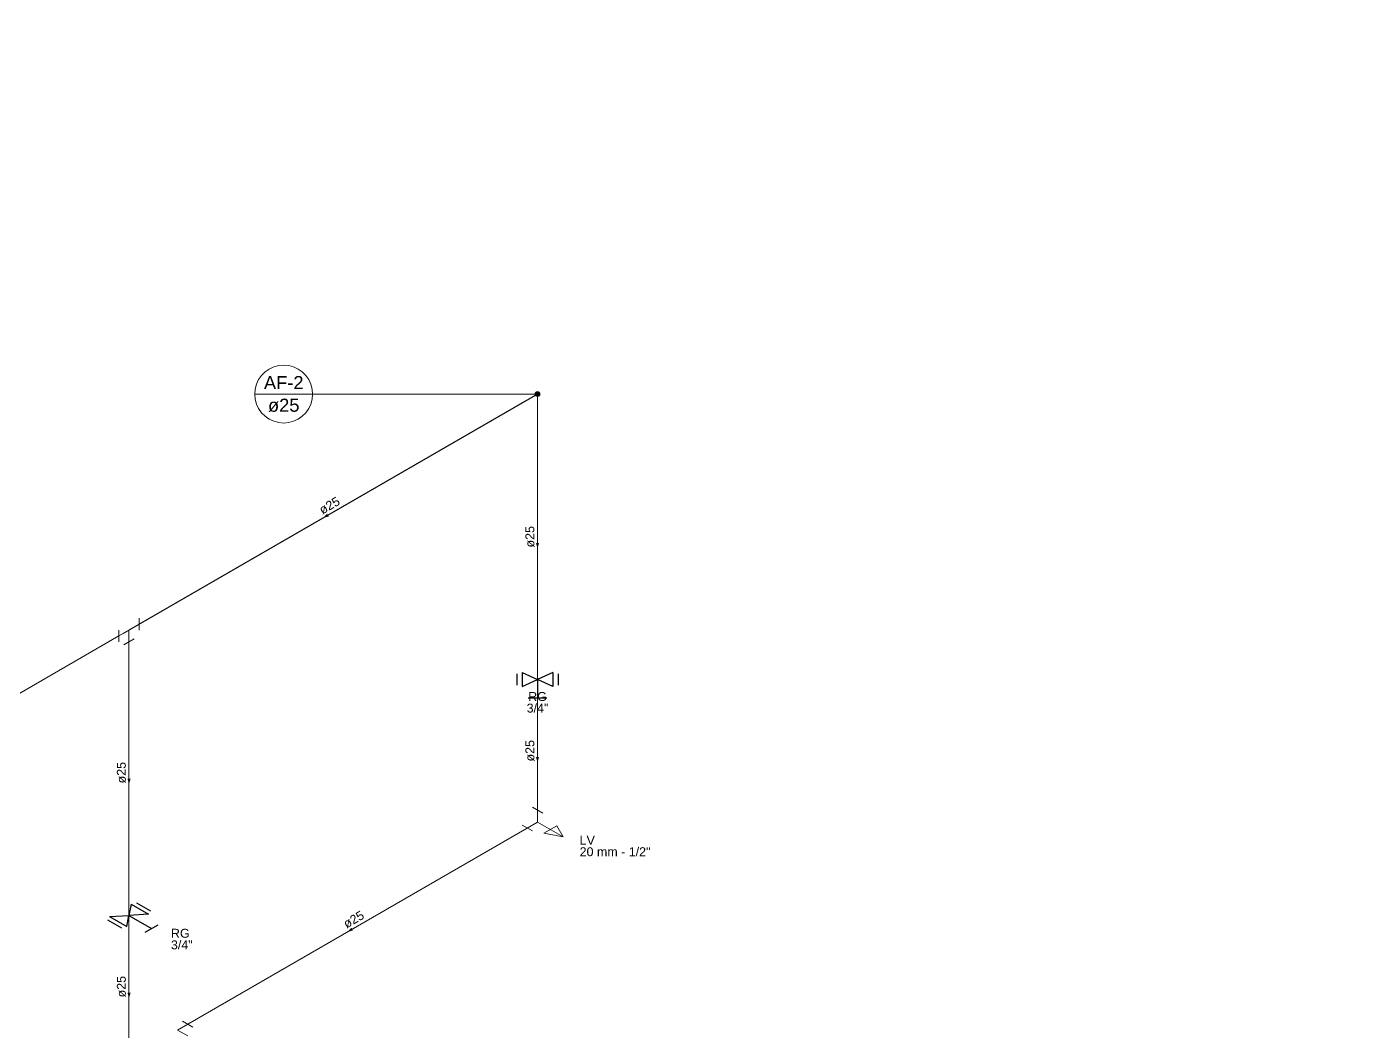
# Model space of a CAD drawing. Header units: millimetres. Extents: x 40 to 499, y -93 to 187.
# Drawn here: x 124.44 to 146.73, y 65.25 to 82.16 of the extents above; entities that cross this region are included whole.
import ezdxf

# ---------------------------------------------------------------- set-up
doc = ezdxf.new("R2010")
doc.units = ezdxf.units.MM
doc.header["$MEASUREMENT"] = 0
for name, color, linetype, lineweight in [('AF-Colunas', 4, 'Continuous', 5), ('AF-Condutos', 4, 'Continuous', 5), ('AF-Conexões', 9, 'Continuous', 5), ('AF-Indicação coluna', 5, 'Continuous', 5), ('AF-Sentido conduto', 9, 'Continuous', 5), ('AF-Textos conduto', 7, 'Continuous', 5), ('Nível 1', 7, 'Continuous', 5), ('Textos', 7, 'Continuous', 5)]:
    doc.layers.add(name, color=color, linetype=linetype, lineweight=lineweight)
doc.layers.add('Simbolos', color=5, linetype='Continuous')
doc.layers.add('Simbolos_int', color=2, linetype='Continuous')
doc.styles.add('Arial', font='arial.ttf')

msp = doc.modelspace()

# ---------------------------------------------------------------- hatches: boundary and pattern name
at = {"layer": 'AF-Colunas', "linetype": 'Continuous'}
msp.add_hatch(color=256, dxfattribs=at).paths.add_polyline_path([(133.085, 75.971), (133.085, 75.975), (133.084, 75.978), (133.084, 75.981), (133.083, 75.985), (133.081, 75.988), (133.08, 75.991), (133.078, 75.994), (133.076, 75.997), (133.073, 75.999), (133.071, 76.002), (133.068, 76.004), (133.065, 76.006), (133.062, 76.007), (133.059, 76.009), (133.055, 76.01), (133.052, 76.01), (133.049, 76.011), (133.045, 76.011), (133.042, 76.011), (133.038, 76.01), (133.035, 76.01), (133.031, 76.009), (133.028, 76.007), (133.025, 76.006), (133.022, 76.004), (133.019, 76.002), (133.017, 75.999), (133.014, 75.997), (133.012, 75.994), (133.01, 75.991), (133.009, 75.988), (133.007, 75.985), (133.006, 75.981), (133.006, 75.978), (133.005, 75.975), (133.005, 75.971), (133.005, 75.968), (133.006, 75.964), (133.006, 75.961), (133.007, 75.957), (133.009, 75.954), (133.01, 75.951), (133.012, 75.948), (133.014, 75.945), (133.017, 75.943), (133.019, 75.94), (133.022, 75.938), (133.025, 75.936), (133.028, 75.935), (133.031, 75.933), (133.035, 75.932), (133.038, 75.932), (133.042, 75.931), (133.045, 75.931), (133.049, 75.931), (133.052, 75.932), (133.055, 75.932), (133.059, 75.933), (133.062, 75.935), (133.065, 75.936), (133.068, 75.938), (133.071, 75.94), (133.073, 75.943), (133.076, 75.945), (133.078, 75.948), (133.08, 75.951), (133.081, 75.954), (133.083, 75.957), (133.084, 75.961), (133.084, 75.964), (133.085, 75.968)])
at = {"layer": 'AF-Sentido conduto', "linetype": 'Continuous'}
for points in [[(129.435, 73.887), (129.531, 73.912), (129.505, 73.957)], [(133.045, 73.371), (133.071, 73.468), (133.019, 73.468)], [(133.045, 69.771), (133.071, 69.868), (133.019, 69.868)], [(126.17, 69.402), (126.196, 69.499), (126.145, 69.499)], [(129.842, 66.922), (129.939, 66.948), (129.913, 66.993)], [(126.17, 65.802), (126.196, 65.899), (126.145, 65.899)]]:
    msp.add_hatch(color=1, dxfattribs=at).paths.add_polyline_path(points)

# ---------------------------------------------------------------- linework, layer by layer
msp.add_circle((169.946, 37.038), 130.183)
at = {"layer": 'AF-Colunas'}
msp.add_circle((133.045, 75.971), 0.04, dxfattribs=at)
at = {"layer": 'AF-Condutos'}
for p, q in [((133.01, 75.951), (126.344, 72.102)), ((133.045, 75.931), (133.045, 71.171)), ((125.997, 71.902), (122.561, 69.918)), ((126.17, 71.802), (126.17, 67.202)), ((133.045, 70.86), (133.045, 68.971)), ((132.872, 68.671), (127.159, 65.373)), ((126.17, 67.202), (126.17, 65.002))]:
    msp.add_line(p, q, dxfattribs=at)
at = {"layer": 'AF-Conexões', "color": 5}
for p, q in [((126.344, 72.002), (126.344, 72.202)), ((125.997, 72.002), (125.997, 71.802)), ((126.17, 72.002), (125.997, 71.902)), ((126.17, 72.002), (126.344, 72.102)), ((126.17, 72.002), (126.17, 71.802)), ((126.084, 71.752), (126.257, 71.852)), ((133.132, 68.921), (132.958, 69.021)), ((133.045, 68.771), (133.045, 68.971)), ((132.958, 68.621), (132.785, 68.721)), ((133.045, 68.771), (132.872, 68.671)), ((133.045, 68.771), (133.478, 68.521)), ((133.37, 68.709), (133.153, 68.584)), ((133.478, 68.521), (133.37, 68.709)), ((133.153, 68.584), (133.478, 68.521)), ((126.986, 65.273), (127.159, 65.373)), ((127.072, 65.423), (127.245, 65.323)), ((126.986, 65.273), (127.159, 65.173))]:
    msp.add_line(p, q, dxfattribs=at)
at = {"layer": 'AF-Indicação coluna'}
for p, q in [((128.287, 75.971), (129.261, 75.971)), ((129.261, 75.971), (133.005, 75.971))]:
    msp.add_line(p, q, dxfattribs=at)
msp.add_lwpolyline([(129.261, 75.971), (129.253, 76.056), (129.231, 76.138), (129.196, 76.215), (129.147, 76.284), (129.087, 76.344), (129.017, 76.393), (128.94, 76.429), (128.858, 76.451), (128.774, 76.458), (128.689, 76.451), (128.607, 76.429), (128.53, 76.393), (128.461, 76.344), (128.401, 76.284), (128.352, 76.215), (128.316, 76.138), (128.294, 76.056), (128.287, 75.971), (128.294, 75.886), (128.316, 75.804), (128.352, 75.728), (128.401, 75.658), (128.461, 75.598), (128.53, 75.549), (128.607, 75.513), (128.689, 75.491), (128.774, 75.484), (128.858, 75.491), (128.94, 75.513), (129.017, 75.549), (129.087, 75.598), (129.147, 75.658), (129.196, 75.728), (129.231, 75.804), (129.253, 75.886), (129.261, 75.971)], dxfattribs=at)
at = {"layer": 'AF-Sentido conduto', "color": 1}
for points in [[(129.781, 74.087), (129.435, 73.887)], [(133.045, 73.771), (133.045, 73.371)], [(133.045, 70.171), (133.045, 69.771)], [(126.17, 69.802), (126.17, 69.402)], [(130.189, 67.122), (129.842, 66.922)], [(126.17, 66.202), (126.17, 65.802)]]:
    msp.add_lwpolyline(points, dxfattribs=at)
at = {"layer": 'Nível 1'}
msp.add_line((133.045, 75.971), (126.07, 71.944), dxfattribs=at)
at = {"layer": 'Simbolos', "color": 5}
for p, q in [((132.787, 71.29), (133.045, 71.171)), ((132.787, 71.29), (132.787, 71.052)), ((132.787, 71.052), (133.045, 71.171)), ((133.302, 71.29), (133.045, 71.171)), ((133.302, 71.052), (133.045, 71.171)), ((133.045, 71.171), (133.045, 70.86)), ((133.302, 71.29), (133.302, 71.052)), ((132.89, 70.86), (133.199, 70.86)), ((126.207, 67.391), (126.17, 67.202)), ((126.207, 67.391), (126.498, 67.223)), ((125.843, 67.181), (126.17, 67.202)), ((125.843, 67.181), (126.134, 67.013)), ((126.134, 67.013), (126.17, 67.202)), ((126.498, 67.223), (126.17, 67.202)), ((126.17, 67.202), (126.551, 66.982)), ((126.442, 66.919), (126.66, 67.045))]:
    msp.add_line(p, q, dxfattribs=at)
at = {"layer": 'Simbolos_int'}
for p, q in [((132.698, 71.266), (132.698, 71.076)), ((133.391, 71.266), (133.391, 71.076)), ((126.299, 67.41), (126.531, 67.276)), ((125.809, 67.128), (126.042, 66.993))]:
    msp.add_line(p, q, dxfattribs=at)

# ---------------------------------------------------------------- texts
at = {"layer": 'AF-Indicação coluna', "char_height": 0.22, "attachment_point": 8, "line_spacing_factor": 0.6, "style": 'Arial'}
for s, insert, width in [('AF-2', (128.774, 76.054), 1.33207), ('ø25', (128.774, 75.668), 1.05909)]:
    msp.add_mtext(s, dxfattribs=dict(at, insert=insert, width=width))
at = {"layer": 'AF-Textos conduto', "char_height": 0.15, "width": 0.7221, "attachment_point": 8, "line_spacing_factor": 0.6, "style": 'Arial'}
for insert, rotation in [((129.583, 74.03), 30.0001), ((132.995, 73.571), 90.0002), ((132.995, 69.971), 90.0002), ((126.12, 69.602), 90.0002), ((129.99, 67.066), 30.0001), ((126.12, 66.002), 90.0002)]:
    msp.add_mtext('ø25', dxfattribs=dict(at, insert=insert, rotation=rotation))
at = {"layer": 'Textos', "char_height": 0.15, "line_spacing_factor": 0.6, "style": 'Arial'}
for s, insert, width, attachment_point in [('RG', (133.045, 70.806), 0.62881, 8), ('3/4"', (133.045, 70.611), 0.73125, 8), ('LV', (133.754, 68.39), 0.51265, 7), ('20 mm - 1/2"', (133.754, 68.195), 2.38422, 7), ('RG', (126.876, 66.823), 0.62881, 7), ('3/4"', (126.876, 66.628), 0.73125, 7)]:
    msp.add_mtext(s, dxfattribs=dict(at, insert=insert, width=width, attachment_point=attachment_point))

doc.saveas('drawing.dxf')
